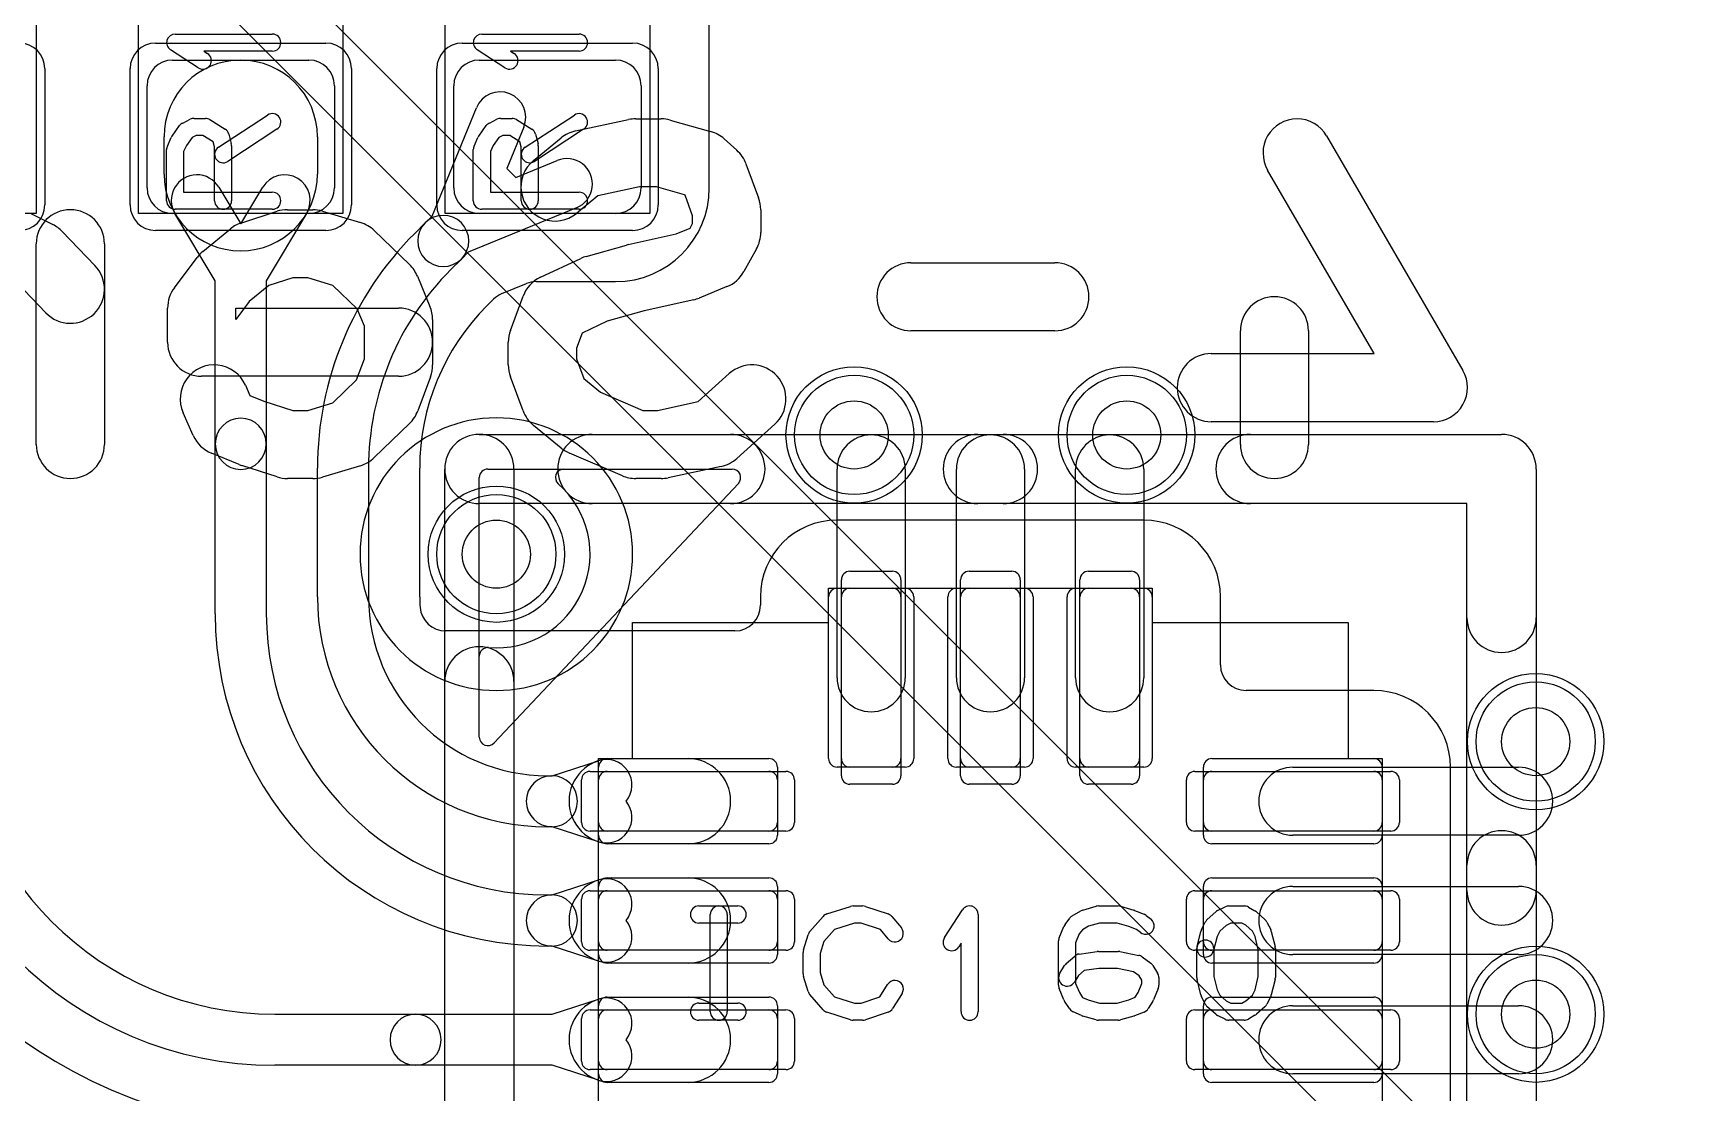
# Model space of a CAD drawing. Extents: x 0 to 20.5, y -0.5 to 20.
# Drawn here: x 7.191 to 12.061, y 9.669 to 12.779 of the extents above; entities that cross this region are included whole.
import ezdxf

# ---------------------------------------------------------------- set-up
doc = ezdxf.new("R2010")
doc.units = 0
for name, color, linetype in [('Hole', 1, 'CONTINUOUS'), ('L1', 3, 'CONTINUOUS'), ('L2', 3, 'CONTINUOUS'), ('L3', 3, 'CONTINUOUS'), ('L4', 3, 'CONTINUOUS'), ('MetalMask-A', 176, 'CONTINUOUS'), ('PartsArea-A', 111, 'CONTINUOUS'), ('PartsSilk-A', 221, 'CONTINUOUS'), ('PartsSilk-B', 221, 'CONTINUOUS'), ('Resist-A', 2, 'CONTINUOUS'), ('Resist-B', 2, 'CONTINUOUS'), ('Silk-A', 140, 'CONTINUOUS'), ('Silk-B', 140, 'CONTINUOUS')]:
    doc.layers.add(name, color=color, linetype=linetype)

msp = doc.modelspace()

# ---------------------------------------------------------------- linework, layer by layer
at = {"layer": 'Hole'}
for centre in [(9.6, 11.6), (10.4, 11.6), (8.55, 11.25), (11.6, 10.7), (11.6, 9.9)]:
    msp.add_circle(centre, 0.1, dxfattribs=at)
at = {"layer": 'L1'}
for p, q in [((9.17504, 12.325), (9.17504, 13.27495)), ((7.6, 12.7), (8, 12.7)), ((8.5, 12.7), (8.9, 12.7)), ((7.525, 12.325), (7.525, 12.625)), ((8.075, 12.625), (8.075, 12.325)), ((8.425, 12.325), (8.425, 12.625)), ((8.975, 12.625), (8.975, 12.325)), ((8.36134, 12.2424), (8.49185, 12.56042)), ((7.575, 12.36539), (7.575, 12.475)), ((8.025, 12.475), (8.025, 12.36539)), ((8.63061, 12.50348), (8.58093, 12.38243)), ((8.58093, 12.38243), (8.60743, 12.35593)), ((8.60743, 12.35593), (8.72848, 12.40561)), ((7.73562, 12.32692), (7.8, 12.21915)), ((7.8, 12.21915), (7.86438, 12.32692)), ((8, 12.25), (7.6, 12.25)), ((7.725, 12.0522), (7.60684, 12.25)), ((7.99316, 12.25), (7.875, 12.0522)), ((8.34127, 12.22233), (8.36134, 12.2424)), ((8.78542, 12.26685), (8.4674, 12.13634)), ((8.9, 12.25), (8.5, 12.25)), ((8.31057, 12.19163), (8.34127, 12.22233)), ((8.4674, 12.13634), (8.44733, 12.11627)), ((8.44733, 12.11627), (8.41664, 12.08556)), ((7.725, 11.57395), (7.725, 12.0522)), ((7.875, 12.0522), (7.875, 11.57395)), ((8.56614, 12.01468), (8.63845, 12.04435)), ((8.66692, 12.04996), (8.9, 12.04996)), ((8.52273, 11.97947), (8.54159, 11.99833)), ((7.725, 11.075), (7.725, 11.57395)), ((7.875, 11.57395), (7.875, 11.075)), ((8.025, 11.125), (8.025, 11.50221)), ((8.175, 11.50221), (8.175, 11.125)), ((8.32504, 11.125), (8.32504, 11.50221)), ((9.55, 10.8875), (9.55, 11.5)), ((9.75, 11.5), (9.75, 10.8875)), ((9.9, 10.8875), (9.9, 11.5)), ((10.1, 11.5), (10.1, 10.8875)), ((10.25, 10.8875), (10.25, 11.5)), ((10.45, 11.5), (10.45, 10.8875)), ((10.45, 11.35004), (9.55, 11.35004)), ((9.32496, 11.125), (9.32496, 11.10004)), ((9.525, 10.65), (9.525, 11.125)), ((9.55, 11.15), (9.75, 11.15)), ((9.775, 11.125), (9.775, 10.65)), ((9.875, 10.65), (9.875, 11.125)), ((9.9, 11.15), (10.1, 11.15)), ((10.125, 11.125), (10.125, 10.65)), ((10.225, 10.65), (10.225, 11.125)), ((10.25, 11.15), (10.45, 11.15)), ((10.475, 11.125), (10.475, 10.65)), ((10.67504, 10.92504), (10.67504, 11.125)), ((9.24996, 11.02504), (8.40108, 11.02504)), ((11.125, 10.85004), (10.75004, 10.85004)), ((8.71415, 10.6), (8.84999, 10.64393)), ((8.85, 10.425), (8.85, 10.625)), ((8.875, 10.65), (9.35, 10.65)), ((8.88846, 10.65), (9.1125, 10.65)), ((9.375, 10.625), (9.375, 10.425)), ((9.75, 10.625), (9.55, 10.625)), ((10.1, 10.625), (9.9, 10.625)), ((10.45, 10.625), (10.25, 10.625)), ((10.625, 10.425), (10.625, 10.625)), ((10.65, 10.65), (11.125, 10.65)), ((10.8875, 10.625), (11.55, 10.625)), ((11.15, 10.625), (11.15, 10.425)), ((11.35004, 8.2), (11.35004, 10.625)), ((8.7, 10.6), (8.71298, 10.6)), ((8.71298, 10.6), (8.71415, 10.6)), ((8.71298, 10.45), (8.7, 10.45)), ((8.71415, 10.45), (8.71298, 10.45)), ((8.84999, 10.40607), (8.71415, 10.45)), ((11.55, 10.425), (10.8875, 10.425)), ((9.35, 10.4), (8.875, 10.4)), ((9.1125, 10.4), (8.88846, 10.4)), ((11.125, 10.4), (10.65, 10.4)), ((8.71415, 10.25), (8.84999, 10.29393)), ((8.875, 10.3), (9.35, 10.3)), ((8.88846, 10.3), (9.1125, 10.3)), ((10.65, 10.3), (11.125, 10.3)), ((8.7, 10.25), (8.71298, 10.25)), ((8.71298, 10.25), (8.71415, 10.25)), ((8.85, 10.075), (8.85, 10.275)), ((9.375, 10.275), (9.375, 10.075)), ((10.625, 10.075), (10.625, 10.275)), ((10.8875, 10.275), (11.55, 10.275)), ((11.15, 10.275), (11.15, 10.075)), ((8.71298, 10.1), (8.7, 10.1)), ((8.71415, 10.1), (8.71298, 10.1)), ((8.84999, 10.05607), (8.71415, 10.1)), ((9.35, 10.05), (8.875, 10.05)), ((9.1125, 10.05), (8.88846, 10.05)), ((11.125, 10.05), (10.65, 10.05)), ((11.55, 10.075), (10.8875, 10.075)), ((8.71415, 9.9), (8.84999, 9.94393)), ((8.875, 9.95), (9.35, 9.95)), ((8.88846, 9.95), (9.1125, 9.95)), ((10.65, 9.95), (11.125, 9.95)), ((7.9, 9.9), (8.31298, 9.9)), ((8.31298, 9.9), (8.71415, 9.9)), ((8.85, 9.725), (8.85, 9.925)), ((9.375, 9.925), (9.375, 9.725)), ((10.625, 9.725), (10.625, 9.925)), ((10.8875, 9.925), (11.55, 9.925)), ((11.15, 9.925), (11.15, 9.725)), ((8.31298, 9.75), (7.9, 9.75)), ((8.71415, 9.75), (8.31298, 9.75)), ((8.84999, 9.70607), (8.71415, 9.75)), ((9.35, 9.7), (8.875, 9.7)), ((9.1125, 9.7), (8.88846, 9.7)), ((11.125, 9.7), (10.65, 9.7)), ((11.55, 9.725), (10.8875, 9.725))]:
    msp.add_line(p, q, dxfattribs=at)
for centre in [(9.6, 11.6), (10.4, 11.6), (8.55, 11.25), (11.6, 10.7), (11.6, 9.9)]:
    msp.add_circle(centre, 0.2, dxfattribs=at)
for centre, radius, start, end in [((7.6, 12.625), 0.075, 90, 180), ((7.8, 12.475), 0.225, 0, 180), ((8, 12.625), 0.075, 0, 90), ((8.5, 12.625), 0.075, 90, 180), ((8.9, 12.625), 0.075, 0, 90), ((8.56123, 12.53195), 0.075, -22.31074, 157.68796), ((8.75695, 12.33623), 0.075, -67.68926, 112.31204), ((7.6, 12.325), 0.075, 180, -90), ((7.8, 12.36539), 0.225, 180, 0), ((7.67123, 12.28846), 0.075, 30.84978, -149.14699), ((7.92877, 12.28846), 0.075, -30.84978, 149.14699), ((8, 12.325), 0.075, -90, 0), ((8.5, 12.325), 0.075, 180, -90), ((8.9, 12.325), 0.27504, -90, 0), ((8.9, 12.325), 0.075, -90, 0), ((8.3943, 12.1693), 0.075, -45, 135), ((9, 11.5022), 0.975, 135, 179.99941), ((8.3943, 12.1693), 0.075, 135, -45), ((9, 11.5022), 0.825, 135, 179.99931), ((8.66691, 11.97499), 0.07497, 89.99236, 112.30947), ((8.5946, 11.94532), 0.07497, 112.30947, 135), ((9.00001, 11.5022), 0.67497, 135.0006, 179.99915), ((7.8, 11.57395), 0.075, 0, 180), ((9.65, 11.5), 0.1, 0, 180), ((10, 11.5), 0.1, 0, 180), ((10.35, 11.5), 0.1, 0, 180), ((7.8, 11.57395), 0.075, 180, 0), ((9.55, 11.125), 0.22504, 90, 180), ((10.45, 11.125), 0.22504, 0, 90), ((8.7, 11.125), 0.675, 180, -90), ((8.7, 11.125), 0.525, 180, -90), ((8.7, 11.125), 0.37496, 180, -175.22697), ((9.55, 11.125), 0.025, 90, 180), ((9.75, 11.125), 0.025, 0, 90), ((9.9, 11.125), 0.025, 90, 180), ((10.1, 11.125), 0.025, 0, 90), ((10.25, 11.125), 0.025, 90, 180), ((10.45, 11.125), 0.025, 0, 90), ((8.7, 11.075), 0.975, 180, -90), ((8.7, 11.075), 0.825, 180, -90), ((8.40108, 11.10004), 0.075, -175.22748, -90), ((9.24996, 11.10004), 0.075, -90, 0), ((10.75004, 10.92504), 0.075, 180, -90), ((9.65, 10.8875), 0.1, 180, 0), ((10, 10.8875), 0.1, 180, 0), ((10.35, 10.8875), 0.1, 180, 0), ((7.9, 10.825), 1.075, 180, -90), ((7.9, 10.825), 0.925, 180, -90), ((11.125, 10.625), 0.22504, 0, 90), ((8.03157, 11.075), 1.525, -164.99966, -90), ((8.03157, 11.075), 1.675, -164.99968, -90), ((8.88846, 10.525), 0.125, 90, -90), ((8.87307, 10.57257), 0.075, -39.36735, 107.92045), ((8.875, 10.625), 0.025, 90, 180), ((9.1125, 10.525), 0.125, -90, 90), ((9.35, 10.625), 0.025, 0, 90), ((9.55, 10.65), 0.025, 180, -90), ((9.75, 10.65), 0.025, -90, 0), ((9.9, 10.65), 0.025, 180, -90), ((10.1, 10.65), 0.025, -90, 0), ((10.25, 10.65), 0.025, 180, -90), ((10.45, 10.65), 0.025, -90, 0), ((10.65, 10.625), 0.025, 90, 180), ((10.8875, 10.525), 0.1, 90, -90), ((11.125, 10.625), 0.025, 0, 90), ((11.55, 10.525), 0.1, -90, 90), ((8.03158, 11.07501), 1.82505, -164.99991, -90.00031), ((8.71298, 10.525), 0.075, 90, -90), ((8.71298, 10.525), 0.075, -90, 90), ((8.87307, 10.47743), 0.075, -107.92279, 39.36735), ((8.875, 10.425), 0.025, 180, -90), ((9.35, 10.425), 0.025, -90, 0), ((10.65, 10.425), 0.025, 180, -90), ((11.125, 10.425), 0.025, -90, 0), ((8.88846, 10.175), 0.125, 90, -90), ((8.87307, 10.22257), 0.075, -39.36735, 107.92045), ((8.875, 10.275), 0.025, 90, 180), ((9.1125, 10.175), 0.125, -90, 90), ((9.35, 10.275), 0.025, 0, 90), ((10.65, 10.275), 0.025, 90, 180), ((11.125, 10.275), 0.025, 0, 90), ((8.71298, 10.175), 0.075, 90, -90), ((8.71298, 10.175), 0.075, -90, 90), ((10.8875, 10.175), 0.1, 90, -90), ((11.55, 10.175), 0.1, -90, 90), ((8.87307, 10.12743), 0.075, -107.92279, 39.36735), ((8.875, 10.075), 0.025, 180, -90), ((9.35, 10.075), 0.025, -90, 0), ((10.65, 10.075), 0.025, 180, -90), ((11.125, 10.075), 0.025, -90, 0), ((8.88846, 9.825), 0.125, 90, -90), ((8.87307, 9.87257), 0.075, -39.36735, 107.92045), ((8.875, 9.925), 0.025, 90, 180), ((9.1125, 9.825), 0.125, -90, 90), ((9.35, 9.925), 0.025, 0, 90), ((10.65, 9.925), 0.025, 90, 180), ((11.125, 9.925), 0.025, 0, 90), ((8.31298, 9.825), 0.075, 90, -90), ((8.31298, 9.825), 0.075, -90, 90), ((10.8875, 9.825), 0.1, 90, -90), ((11.55, 9.825), 0.1, -90, 90), ((8.87307, 9.77743), 0.075, -107.92279, 39.36735), ((8.875, 9.725), 0.025, 180, -90), ((9.35, 9.725), 0.025, -90, 0), ((10.65, 9.725), 0.025, 180, -90), ((11.125, 9.725), 0.025, -90, 0)]:
    msp.add_arc(centre, radius, start, end, dxfattribs=at)
at = {"layer": 'L2'}
for centre in [(9.6, 11.6), (10.4, 11.6), (8.55, 11.25), (11.6, 10.7), (11.6, 9.9)]:
    msp.add_circle(centre, 0.2, dxfattribs=at)
at = {"layer": 'L3'}
for centre in [(9.6, 11.6), (10.4, 11.6), (8.55, 11.25), (11.6, 10.7), (11.6, 9.9)]:
    msp.add_circle(centre, 0.2, dxfattribs=at)
at = {"layer": 'L4'}
for p, q in [((13.34856, 7.53434), (7.2879, 13.595)), ((7.14645, 13.45355), (13.20711, 7.39289))]:
    msp.add_line(p, q, dxfattribs=at)
for centre in [(9.6, 11.6), (10.4, 11.6), (8.55, 11.25), (11.6, 10.7), (11.6, 9.9)]:
    msp.add_circle(centre, 0.2, dxfattribs=at)
for start, end in [(90, -90), (-90, 90)]:
    msp.add_arc((8.55, 11.25), 0.40004, start, end, dxfattribs=at)
at = {"layer": 'MetalMask-A'}
for p, q in [((7.6, 12.7), (8, 12.7)), ((8.5, 12.7), (8.9, 12.7)), ((7.525, 12.325), (7.525, 12.625)), ((8.075, 12.625), (8.075, 12.325)), ((8.425, 12.325), (8.425, 12.625)), ((8.975, 12.625), (8.975, 12.325)), ((8, 12.25), (7.6, 12.25)), ((8.9, 12.25), (8.5, 12.25)), ((9.5625, 10.65), (9.5625, 11.125)), ((9.5875, 11.15), (9.7125, 11.15)), ((9.7375, 11.125), (9.7375, 10.65)), ((9.9125, 10.65), (9.9125, 11.125)), ((9.9375, 11.15), (10.0625, 11.15)), ((10.0875, 11.125), (10.0875, 10.65)), ((10.2625, 10.65), (10.2625, 11.125)), ((10.2875, 11.15), (10.4125, 11.15)), ((10.4375, 11.125), (10.4375, 10.65)), ((9.7125, 10.625), (9.5875, 10.625)), ((10.0625, 10.625), (9.9375, 10.625)), ((10.4125, 10.625), (10.2875, 10.625)), ((8.85, 10.4625), (8.85, 10.5875)), ((8.875, 10.6125), (9.35, 10.6125)), ((9.375, 10.5875), (9.375, 10.4625)), ((10.625, 10.4625), (10.625, 10.5875)), ((10.65, 10.6125), (11.125, 10.6125)), ((11.15, 10.5875), (11.15, 10.4625)), ((9.35, 10.4375), (8.875, 10.4375)), ((11.125, 10.4375), (10.65, 10.4375)), ((8.85, 10.1125), (8.85, 10.2375)), ((8.875, 10.2625), (9.35, 10.2625)), ((9.375, 10.2375), (9.375, 10.1125)), ((10.625, 10.1125), (10.625, 10.2375)), ((10.65, 10.2625), (11.125, 10.2625)), ((11.15, 10.2375), (11.15, 10.1125)), ((9.35, 10.0875), (8.875, 10.0875)), ((11.125, 10.0875), (10.65, 10.0875)), ((8.85, 9.7625), (8.85, 9.8875)), ((8.875, 9.9125), (9.35, 9.9125)), ((9.375, 9.8875), (9.375, 9.7625)), ((10.625, 9.7625), (10.625, 9.8875)), ((10.65, 9.9125), (11.125, 9.9125)), ((11.15, 9.8875), (11.15, 9.7625)), ((9.35, 9.7375), (8.875, 9.7375)), ((11.125, 9.7375), (10.65, 9.7375))]:
    msp.add_line(p, q, dxfattribs=at)
for centre, radius, start, end in [((7.6, 12.625), 0.075, 90, 180), ((8, 12.625), 0.075, 0, 90), ((8.5, 12.625), 0.075, 90, 180), ((8.9, 12.625), 0.075, 0, 90), ((7.6, 12.325), 0.075, 180, -90), ((8, 12.325), 0.075, -90, 0), ((8.5, 12.325), 0.075, 180, -90), ((8.9, 12.325), 0.075, -90, 0), ((9.5875, 11.125), 0.025, 90, 180), ((9.7125, 11.125), 0.025, 0, 90), ((9.9375, 11.125), 0.025, 90, 180), ((10.0625, 11.125), 0.025, 0, 90), ((10.2875, 11.125), 0.025, 90, 180), ((10.4125, 11.125), 0.025, 0, 90), ((9.5875, 10.65), 0.025, 180, -90), ((9.7125, 10.65), 0.025, -90, 0), ((9.9375, 10.65), 0.025, 180, -90), ((10.0625, 10.65), 0.025, -90, 0), ((10.2875, 10.65), 0.025, 180, -90), ((10.4125, 10.65), 0.025, -90, 0), ((8.875, 10.5875), 0.025, 90, 180), ((9.35, 10.5875), 0.025, 0, 90), ((10.65, 10.5875), 0.025, 90, 180), ((11.125, 10.5875), 0.025, 0, 90), ((8.875, 10.4625), 0.025, 180, -90), ((9.35, 10.4625), 0.025, -90, 0), ((10.65, 10.4625), 0.025, 180, -90), ((11.125, 10.4625), 0.025, -90, 0), ((8.875, 10.2375), 0.025, 90, 180), ((9.35, 10.2375), 0.025, 0, 90), ((10.65, 10.2375), 0.025, 90, 180), ((11.125, 10.2375), 0.025, 0, 90), ((8.875, 10.1125), 0.025, 180, -90), ((9.35, 10.1125), 0.025, -90, 0), ((10.65, 10.1125), 0.025, 180, -90), ((11.125, 10.1125), 0.025, -90, 0), ((8.875, 9.8875), 0.025, 90, 180), ((9.35, 9.8875), 0.025, 0, 90), ((10.65, 9.8875), 0.025, 90, 180), ((11.125, 9.8875), 0.025, 0, 90), ((8.875, 9.7625), 0.025, 180, -90), ((9.35, 9.7625), 0.025, -90, 0), ((10.65, 9.7625), 0.025, 180, -90), ((11.125, 9.7625), 0.025, -90, 0)]:
    msp.add_arc(centre, radius, start, end, dxfattribs=at)
at = {"layer": 'PartsArea-A'}
for p, q in [((7.2, 13.55), (7.2, 12.25)), ((7.5, 12.25), (7.5, 13.55)), ((8.1, 13.55), (8.1, 12.25)), ((8.4, 12.25), (8.4, 13.55)), ((9, 13.55), (9, 12.25)), ((7.2, 12.25), (6.6, 12.25)), ((8.1, 12.25), (7.5, 12.25)), ((9, 12.25), (8.4, 12.25)), ((9.525, 11.05), (9.525, 11.15)), ((9.525, 11.15), (10.475, 11.15)), ((10.475, 11.15), (10.475, 11.05)), ((8.95, 10.65), (8.95, 11.05)), ((8.95, 11.05), (9.525, 11.05)), ((10.475, 11.05), (11.05, 11.05)), ((11.05, 11.05), (11.05, 10.65)), ((8.85, 10.65), (8.95, 10.65)), ((8.85, 9.35), (8.85, 10.65)), ((11.05, 10.65), (11.15, 10.65)), ((11.15, 10.65), (11.15, 9.35))]:
    msp.add_line(p, q, dxfattribs=at)
at = {"layer": 'PartsSilk-A'}
for p, q in [((7.60741, 12.77639), (7.89259, 12.77639)), ((8.50741, 12.77639), (8.79259, 12.77639)), ((7.6753, 12.67763), (7.59382, 12.73041)), ((7.89259, 12.72639), (7.69199, 12.72639)), ((7.69199, 12.72639), (7.70248, 12.71959)), ((8.5753, 12.67763), (8.49382, 12.73041)), ((8.79259, 12.72639), (8.59199, 12.72639)), ((8.59199, 12.72639), (8.60248, 12.71959)), ((7.62956, 12.51542), (7.65178, 12.52653)), ((7.66296, 12.52917), (7.6963, 12.52917)), ((7.70955, 12.52537), (7.75399, 12.49759)), ((7.73447, 12.44453), (7.87891, 12.53898)), ((8.52956, 12.51542), (8.55178, 12.52653)), ((8.56296, 12.52917), (8.5963, 12.52917)), ((8.60955, 12.52537), (8.65399, 12.49759)), ((8.63447, 12.44453), (8.77891, 12.53898)), ((7.58456, 12.44765), (7.59567, 12.47265)), ((7.5983, 12.4772), (7.62052, 12.50776)), ((7.65737, 12.47343), (7.64029, 12.44993)), ((7.66886, 12.47917), (7.65737, 12.47343)), ((7.68913, 12.47917), (7.66886, 12.47917)), ((7.71913, 12.46042), (7.68913, 12.47917)), ((7.90627, 12.49714), (7.76183, 12.40269)), ((7.7649, 12.48283), (7.77231, 12.45505)), ((8.48456, 12.44765), (8.49567, 12.47265)), ((8.4983, 12.4772), (8.52052, 12.50776)), ((8.55737, 12.47343), (8.54029, 12.44993)), ((8.56886, 12.47917), (8.55737, 12.47343)), ((8.58913, 12.47917), (8.56886, 12.47917)), ((8.61913, 12.46042), (8.58913, 12.47917)), ((8.80627, 12.49714), (8.66183, 12.40269)), ((8.6649, 12.48283), (8.67231, 12.45505)), ((7.58241, 12.2875), (7.58241, 12.4375)), ((7.64029, 12.44993), (7.63241, 12.4322)), ((7.63241, 12.4322), (7.63241, 12.3125)), ((7.72315, 12.44533), (7.71913, 12.46042)), ((7.72315, 12.2875), (7.72315, 12.44533)), ((7.77315, 12.44861), (7.77315, 12.2875)), ((8.48241, 12.2875), (8.48241, 12.4375)), ((8.54029, 12.44993), (8.53241, 12.4322)), ((8.53241, 12.4322), (8.53241, 12.3125)), ((8.62315, 12.44533), (8.61913, 12.46042)), ((8.62315, 12.2875), (8.62315, 12.44533)), ((8.67315, 12.44861), (8.67315, 12.2875)), ((7.63241, 12.3125), (7.89259, 12.3125)), ((8.53241, 12.3125), (8.79259, 12.3125)), ((7.89259, 12.2625), (7.60741, 12.2625)), ((8.79259, 12.2625), (8.50741, 12.2625)), ((8.5, 11.6016), (11.5, 11.6016)), ((8.3984, 8.5), (8.3984, 11.5)), ((8.525, 11.5), (9.24214, 11.5)), ((8.6016, 11.5), (8.6016, 8.6016)), ((11.6016, 11.5), (11.6016, 8.5)), ((8.5, 10.71304), (8.5, 11.475)), ((9.26034, 11.45787), (8.54321, 10.69591)), ((11.3984, 11.3984), (8.5, 11.3984)), ((11.3984, 8.6016), (11.3984, 11.3984)), ((9.14444, 10.21759), (9.25833, 10.21759)), ((9.17778, 9.90741), (9.17778, 10.19259)), ((9.22778, 10.19259), (9.22778, 9.90741)), ((9.47008, 10.14239), (9.50897, 10.18683)), ((9.52016, 10.19418), (9.5896, 10.2164)), ((9.59722, 10.21759), (9.625, 10.21759)), ((9.6329, 10.21631), (9.69957, 10.19409)), ((9.71088, 10.18637), (9.73865, 10.15304)), ((9.86513, 10.1247), (9.91791, 10.20618)), ((9.96389, 10.19259), (9.96389, 9.90741)), ((10.21889, 10.16315), (10.23278, 10.18167)), ((10.24004, 10.18818), (10.26504, 10.20299)), ((10.27091, 10.20552), (10.3098, 10.21663)), ((10.31667, 10.21759), (10.375, 10.21759)), ((10.38187, 10.21663), (10.42076, 10.20552)), ((10.42317, 10.20469), (10.45095, 10.19358)), ((10.45729, 10.18989), (10.47118, 10.17878)), ((10.63617, 10.17795), (10.66117, 10.20017)), ((10.6666, 10.20384), (10.68882, 10.21495)), ((10.7, 10.21759), (10.74444, 10.21759)), ((10.75684, 10.2143), (10.77629, 10.20319)), ((10.7805, 10.20017), (10.8055, 10.17795)), ((9.25833, 10.16759), (9.14444, 10.16759)), ((9.45114, 10.08894), (9.46503, 10.13339)), ((9.54202, 10.14868), (9.51118, 10.11344)), ((9.60112, 10.16759), (9.54202, 10.14868)), ((9.62094, 10.16759), (9.60112, 10.16759)), ((9.67702, 10.1489), (9.62094, 10.16759)), ((9.70023, 10.12104), (9.67702, 10.1489)), ((10.20192, 10.12442), (10.21581, 10.15776)), ((10.26077, 10.13565), (10.25, 10.10981)), ((10.2698, 10.14769), (10.26077, 10.13565)), ((10.28775, 10.15833), (10.2698, 10.14769)), ((10.32017, 10.16759), (10.28775, 10.15833)), ((10.3715, 10.16759), (10.32017, 10.16759)), ((10.40579, 10.15779), (10.3715, 10.16759)), ((10.42895, 10.14853), (10.40579, 10.15779)), ((10.43994, 10.13974), (10.42895, 10.14853)), ((10.60631, 10.09865), (10.61742, 10.1431)), ((10.61931, 10.14822), (10.63042, 10.17044)), ((10.67299, 10.14377), (10.66526, 10.12831)), ((10.69192, 10.1606), (10.67299, 10.14377)), ((10.7059, 10.16759), (10.69192, 10.1606)), ((10.7378, 10.16759), (10.7059, 10.16759)), ((10.74923, 10.16106), (10.7378, 10.16759)), ((10.76868, 10.14377), (10.74923, 10.16106)), ((10.77641, 10.12831), (10.76868, 10.14377)), ((10.81125, 10.17044), (10.82236, 10.14822)), ((10.82425, 10.1431), (10.83536, 10.09865)), ((9.45, 10.01852), (9.45, 10.08148)), ((9.51118, 10.11344), (9.5, 10.07766)), ((9.91389, 10.10801), (9.90709, 10.09752)), ((9.91389, 9.90741), (9.91389, 10.10801)), ((10.2, 9.98519), (10.2, 10.11481)), ((10.25, 10.10981), (10.25, 9.99019)), ((10.26041, 10.07661), (10.31319, 10.08402)), ((10.31667, 10.08426), (10.375, 10.08426)), ((10.3799, 10.08377), (10.43546, 10.07266)), ((10.60556, 10.00741), (10.60556, 10.09259)), ((10.66526, 10.12831), (10.65481, 10.08653)), ((10.65556, 10.09259), (10.65556, 10.01049)), ((10.78611, 10.08951), (10.77641, 10.12831)), ((10.78611, 10.01049), (10.78611, 10.08951)), ((10.83611, 10.09259), (10.83611, 10.00741)), ((9.5, 10.07766), (9.5, 10.02234)), ((10.2038, 10.02066), (10.21769, 10.04288)), ((10.22228, 10.04832), (10.24728, 10.07054)), ((10.31842, 10.03426), (10.27485, 10.02814)), ((10.37252, 10.03426), (10.31842, 10.03426)), ((10.42017, 10.02473), (10.37252, 10.03426)), ((10.44544, 10.06824), (10.47044, 10.04972)), ((10.47676, 10.04287), (10.49064, 10.02065)), ((9.46503, 9.96661), (9.45114, 10.01106)), ((9.5, 10.02234), (9.51118, 9.98656)), ((9.51118, 9.98656), (9.54202, 9.95132)), ((9.67523, 9.9505), (9.69824, 9.98732)), ((10.25818, 10.01333), (10.2462, 9.99416)), ((10.25, 9.99019), (10.26118, 9.96336)), ((10.27485, 10.02814), (10.25818, 10.01333)), ((10.43687, 10.01236), (10.42017, 10.02473)), ((10.43327, 9.96336), (10.44444, 9.99019)), ((10.44444, 10.00024), (10.43687, 10.01236)), ((10.44444, 9.99019), (10.44444, 10.00024)), ((10.49444, 10.00741), (10.49444, 9.98519)), ((10.61742, 9.9569), (10.60631, 10.00135)), ((10.65556, 10.01049), (10.66526, 9.97169)), ((10.77641, 9.97169), (10.78611, 10.01049)), ((10.83536, 10.00135), (10.82425, 9.9569)), ((9.50897, 9.91317), (9.47008, 9.95761)), ((9.54202, 9.95132), (9.60112, 9.93241)), ((9.62094, 9.93241), (9.67523, 9.9505)), ((9.74064, 9.96082), (9.71287, 9.91638)), ((10.21581, 9.94224), (10.20192, 9.97558)), ((10.23158, 9.91638), (10.21769, 9.9386)), ((10.26118, 9.96336), (10.26992, 9.94937)), ((10.26992, 9.94937), (10.28633, 9.94208)), ((10.28633, 9.94208), (10.32017, 9.93241)), ((10.3715, 9.93241), (10.40579, 9.94221)), ((10.40579, 9.94221), (10.4248, 9.94981)), ((10.4248, 9.94981), (10.43327, 9.96336)), ((10.47676, 9.9386), (10.46287, 9.91638)), ((10.49252, 9.97558), (10.47864, 9.94224)), ((10.63042, 9.92956), (10.61931, 9.95178)), ((10.66526, 9.97169), (10.67299, 9.95623)), ((10.67299, 9.95623), (10.69192, 9.9394)), ((10.69192, 9.9394), (10.7059, 9.93241)), ((10.7378, 9.93241), (10.74923, 9.93894)), ((10.74923, 9.93894), (10.76868, 9.95623)), ((10.76868, 9.95623), (10.77641, 9.97169)), ((10.82236, 9.95178), (10.81125, 9.92956)), ((9.14444, 9.93241), (9.25833, 9.93241)), ((9.5896, 9.8836), (9.52016, 9.90582)), ((9.60112, 9.93241), (9.62094, 9.93241)), ((9.69957, 9.90591), (9.6329, 9.88369)), ((10.26763, 9.89567), (10.24263, 9.90678)), ((10.3098, 9.88337), (10.27091, 9.89448)), ((10.32017, 9.93241), (10.3715, 9.93241)), ((10.42076, 9.89448), (10.38187, 9.88337)), ((10.45095, 9.90642), (10.42317, 9.89531)), ((10.66117, 9.89983), (10.63617, 9.92205)), ((10.68882, 9.88505), (10.6666, 9.89616)), ((10.7059, 9.93241), (10.7378, 9.93241)), ((10.77629, 9.89681), (10.75684, 9.8857)), ((10.8055, 9.92205), (10.7805, 9.89983)), ((9.25833, 9.88241), (9.14444, 9.88241)), ((9.625, 9.88241), (9.59722, 9.88241)), ((10.375, 9.88241), (10.31667, 9.88241)), ((10.74444, 9.88241), (10.7, 9.88241))]:
    msp.add_line(p, q, dxfattribs=at)
for centre, radius, start, end in [((7.60741, 12.75139), 0.025, 90, -122.93381), ((7.89259, 12.75139), 0.025, -90, 90), ((8.50741, 12.75139), 0.025, 90, -122.93381), ((8.79259, 12.75139), 0.025, -90, 90), ((7.68889, 12.69861), 0.025, -122.93354, 57.06619), ((8.58889, 12.69861), 0.025, -122.93354, 57.06619), ((7.66296, 12.50417), 0.025, 90, 116.56505), ((7.6963, 12.50417), 0.025, 57.99462, 90), ((7.89259, 12.51806), 0.025, -56.81854, 123.18086), ((8.56296, 12.50417), 0.025, 90, 116.56505), ((8.5963, 12.50417), 0.025, 57.99462, 90), ((8.79259, 12.51806), 0.025, -56.81854, 123.18086), ((7.61852, 12.4625), 0.025, 143.98274, 156.03964), ((7.64074, 12.49306), 0.025, 116.56505, 143.97932), ((7.74074, 12.47639), 0.025, 14.92551, 57.98998), ((8.51852, 12.4625), 0.025, 143.98274, 156.03964), ((8.54074, 12.49306), 0.025, 116.56505, 143.97932), ((8.64074, 12.47639), 0.025, 14.92551, 57.98998), ((7.60741, 12.4375), 0.025, 156.04915, 180), ((7.74815, 12.42361), 0.025, 123.18146, -56.81914), ((7.74815, 12.44861), 0.025, 0, 14.93527), ((8.50741, 12.4375), 0.025, 156.04915, 180), ((8.64815, 12.42361), 0.025, 123.18146, -56.81914), ((8.64815, 12.44861), 0.025, 0, 14.93527), ((7.60741, 12.2875), 0.025, 180, -90), ((7.74815, 12.2875), 0.025, 180, 0), ((7.89259, 12.2875), 0.025, -90, 90), ((8.50741, 12.2875), 0.025, 180, -90), ((8.64815, 12.2875), 0.025, 180, 0), ((8.79259, 12.2875), 0.025, -90, 90), ((8.5, 11.5), 0.1016, 90, -90), ((8.5, 11.5), 0.1016, 0, 180), ((11.5, 11.5), 0.1016, 0, 90), ((8.525, 11.475), 0.025, 90, 180), ((9.24214, 11.475), 0.025, -43.26528, 90), ((8.525, 10.71304), 0.025, 180, -43.26399), ((9.14444, 10.19259), 0.025, 90, -90), ((9.20278, 10.19259), 0.025, 0, 180), ((9.25833, 10.19259), 0.025, -90, 90), ((9.52778, 10.17037), 0.025, 107.74642, 138.81192), ((9.59722, 10.19259), 0.025, 90, 107.74642), ((9.625, 10.19259), 0.025, 71.57954, 90), ((9.69167, 10.17037), 0.025, 39.7909, 71.57954), ((9.93889, 10.19259), 0.025, 0, 147.06619), ((10.25278, 10.16667), 0.025, 120.63752, 143.1301), ((10.27778, 10.18148), 0.025, 105.94854, 120.63752), ((10.31667, 10.19259), 0.025, 90, 105.94854), ((10.375, 10.19259), 0.025, 74.05146, 90), ((10.41389, 10.18148), 0.025, 68.2071, 74.05146), ((10.44167, 10.17037), 0.025, 51.33303, 68.2071), ((10.67778, 10.18148), 0.025, 116.56505, 131.62783), ((10.7, 10.19259), 0.025, 90, 116.56505), ((10.74444, 10.19259), 0.025, 60.26649, 90), ((10.76389, 10.18148), 0.025, 48.37217, 60.26649), ((9.48889, 10.12593), 0.025, 138.81192, 162.63777), ((9.71944, 10.13704), 0.025, -140.2091, 39.8005), ((10.23889, 10.14815), 0.025, 143.1301, 157.39424), ((10.45556, 10.15926), 0.025, -128.66697, 51.34522), ((10.64167, 10.13704), 0.025, 153.43495, 165.96932), ((10.65278, 10.15926), 0.025, 131.62783, 153.43495), ((10.78889, 10.15926), 0.025, 26.56505, 48.37217), ((10.8, 10.13704), 0.025, 14.03068, 26.56505), ((9.475, 10.08148), 0.025, 162.63777, 180), ((9.88611, 10.11111), 0.025, 147.06646, -32.93381), ((10.225, 10.11481), 0.025, 157.39424, 180), ((10.31667, 10.05926), 0.025, 90, 98.00047), ((10.375, 10.05926), 0.025, 78.69456, 90), ((10.63056, 10.09259), 0.025, 0, 180), ((10.63056, 10.09259), 0.025, 165.96932, -14.03321), ((10.81111, 10.09259), 0.025, 0, 14.03068), ((10.23889, 10.02963), 0.025, 131.62783, 147.99462), ((10.26389, 10.05185), 0.025, 98.00047, 131.62783), ((10.43056, 10.04815), 0.025, 53.47387, 78.69456), ((10.45556, 10.02963), 0.025, 31.98594, 53.47387), ((9.475, 10.01852), 0.025, 180, -162.63777), ((9.71944, 9.97407), 0.025, -32.00538, 147.99925), ((10.225, 10.00741), 0.025, 147.99462, -32.01002), ((10.225, 9.98519), 0.025, 180, -157.39424), ((10.46944, 10.00741), 0.025, 0, 31.98594), ((10.46944, 9.98519), 0.025, -22.60576, 0), ((10.63056, 10.00741), 0.025, 180, -165.96932), ((10.81111, 10.00741), 0.025, -14.03068, 0), ((9.48889, 9.97407), 0.025, -162.63777, -138.81192), ((10.23889, 9.95185), 0.025, -157.39424, -147.99462), ((10.45556, 9.95185), 0.025, -32.00538, -22.60576), ((10.64167, 9.96296), 0.025, -165.96932, -153.43495), ((10.8, 9.96296), 0.025, -26.56505, -14.03068), ((9.14444, 9.90741), 0.025, 90, -90), ((9.20278, 9.90741), 0.025, 180, 0), ((9.25833, 9.90741), 0.025, -90, 90), ((9.52778, 9.92963), 0.025, -138.81192, -107.74642), ((9.69167, 9.92963), 0.025, -71.57954, -32.00538), ((9.93889, 9.90741), 0.025, 180, 0), ((10.25278, 9.92963), 0.025, -147.99462, -113.95086), ((10.27778, 9.91852), 0.025, -113.95086, -105.94854), ((10.41389, 9.91852), 0.025, -74.05146, -68.2071), ((10.44167, 9.92963), 0.025, -68.2071, -32.00538), ((10.65278, 9.94074), 0.025, -153.43495, -131.62783), ((10.67778, 9.91852), 0.025, -131.62783, -116.56505), ((10.76389, 9.91852), 0.025, -60.26649, -48.37217), ((10.78889, 9.94074), 0.025, -48.37217, -26.56505), ((9.59722, 9.90741), 0.025, -107.74642, -90), ((9.625, 9.90741), 0.025, -90, -71.57954), ((10.31667, 9.90741), 0.025, -105.94854, -90), ((10.375, 9.90741), 0.025, -90, -74.05146), ((10.7, 9.90741), 0.025, -116.56505, -90), ((10.74444, 9.90741), 0.025, -90, -60.26649)]:
    msp.add_arc(centre, radius, start, end, dxfattribs=at)
at = {"layer": 'PartsSilk-B'}
for p, q in [((8.78274, 12.49222), (8.9383, 12.52556)), ((8.95926, 12.52778), (9.03333, 12.52778)), ((9.06041, 12.52404), (9.17893, 12.4907)), ((8.6589, 12.40518), (8.74038, 12.47184)), ((9.21874, 12.46878), (9.25578, 12.43545)), ((10.98648, 12.47799), (11.38648, 11.7891)), ((9.28266, 12.39584), (9.3197, 12.29584)), ((11.1263, 11.83889), (10.81352, 12.37757)), ((8.96986, 12.32778), (8.8483, 12.30173)), ((9.01953, 12.32778), (8.96986, 12.32778)), ((9.10231, 12.3045), (9.01953, 12.32778)), ((8.8483, 12.30173), (8.78554, 12.25038)), ((9.10368, 12.30326), (9.10231, 12.3045)), ((9.12593, 12.24319), (9.10368, 12.30326)), ((7.18176, 12.25055), (7.24842, 12.21722)), ((7.80273, 12.22298), (7.90644, 12.25631)), ((7.93704, 12.26111), (8.01111, 12.26111)), ((8.03984, 12.25689), (8.15095, 12.22356)), ((9.12593, 12.22036), (9.12593, 12.24319)), ((9.32593, 12.26111), (9.32593, 12.19444)), ((7.27573, 12.19715), (7.37203, 12.09715)), ((7.68852, 12.1385), (7.77, 12.20517)), ((8.19163, 12.19977), (8.29534, 12.09977)), ((8.93731, 12.15867), (9.07729, 12.19016)), ((9.07729, 12.19016), (9.11853, 12.20704)), ((9.11853, 12.20704), (9.12593, 12.22036)), ((7.2, 11.57222), (7.2, 12.16111)), ((7.4, 12.16111), (7.4, 11.57222)), ((8.81367, 12.12405), (8.93219, 12.15738)), ((9.31334, 12.14587), (9.2763, 12.07921)), ((7.60519, 12.03222), (7.67185, 12.12111)), ((8.67977, 12.06276), (8.79829, 12.11832)), ((9.76667, 12.10556), (10.18889, 12.10556)), ((7.22797, 11.95841), (7.1436, 12.04603)), ((7.88198, 12.03838), (7.82457, 11.9914)), ((7.95271, 12.06111), (7.88198, 12.03838)), ((7.99643, 12.06111), (7.95271, 12.06111)), ((8.07026, 12.03896), (7.99643, 12.06111)), ((8.14159, 11.97019), (8.07026, 12.03896)), ((8.31824, 12.06623), (8.35527, 11.97734)), ((9.22676, 12.03523), (9.14528, 12.00189)), ((7.82457, 11.9914), (7.78519, 11.93889)), ((8.59141, 11.90695), (8.62844, 12.00695)), ((9.12936, 11.99688), (8.98379, 11.96413)), ((7.58519, 11.87222), (7.58519, 11.97222)), ((7.78519, 11.93889), (7.78519, 11.97222)), ((7.78519, 11.97222), (8.26296, 11.97222)), ((8.16296, 11.91889), (8.14159, 11.97019)), ((8.36296, 11.93889), (8.36296, 11.80556)), ((8.87573, 11.93374), (8.80177, 11.89907)), ((8.98379, 11.96413), (8.87573, 11.93374)), ((8.16296, 11.82348), (8.16296, 11.91889)), ((8.80177, 11.89907), (8.78519, 11.8543)), ((10.18889, 11.90556), (9.76667, 11.90556)), ((10.73333, 11.57222), (10.73333, 11.90556)), ((10.93333, 11.90556), (10.93333, 11.57222)), ((8.58519, 11.80556), (8.58519, 11.87222)), ((8.78519, 11.8543), (8.78519, 11.82348)), ((10.64815, 11.83889), (11.1263, 11.83889)), ((8.14008, 11.7617), (8.16296, 11.82348)), ((8.78519, 11.82348), (8.80657, 11.76575)), ((8.26296, 11.77222), (7.68519, 11.77222)), ((7.8136, 11.74617), (7.82691, 11.71623)), ((8.07026, 11.69437), (8.14008, 11.7617)), ((8.35674, 11.77083), (8.31971, 11.67083)), ((8.62844, 11.67083), (8.59141, 11.77083)), ((8.80657, 11.76575), (8.85609, 11.72524)), ((9.14183, 11.69775), (9.2331, 11.77989)), ((7.82691, 11.71623), (7.86761, 11.69958)), ((7.86761, 11.69958), (7.95272, 11.67222)), ((7.99643, 11.67222), (8.07026, 11.69437)), ((8.85609, 11.72524), (8.97979, 11.67222)), ((9.02273, 11.67222), (9.14183, 11.69775)), ((7.66047, 11.59828), (7.63084, 11.66495)), ((7.95272, 11.67222), (7.99643, 11.67222)), ((8.97979, 11.67222), (9.02273, 11.67222)), ((8.29534, 11.63357), (8.19163, 11.53357)), ((8.74037, 11.5615), (8.65889, 11.62817)), ((9.3669, 11.63123), (9.25579, 11.53123)), ((11.3, 11.63889), (10.64815, 11.63889)), ((7.79547, 11.513), (7.71399, 11.54633)), ((8.91987, 11.48031), (8.76431, 11.54698)), ((7.90644, 11.47702), (7.80273, 11.51036)), ((8.15096, 11.50978), (8.03985, 11.47644)), ((9.20985, 11.50778), (9.05429, 11.47444)), ((8.01111, 11.47222), (7.93704, 11.47222)), ((9.03333, 11.47222), (8.95926, 11.47222))]:
    msp.add_line(p, q, dxfattribs=at)
for centre, start, end in [((8.95926, 12.42778), 90, 102.09677), ((9.03333, 12.42778), 74.28757, 90), ((10.9, 12.42778), 30.13931, -149.85865), ((8.8037, 12.39444), 102.09876, 129.28711), ((9.15185, 12.39444), 48.0196, 74.28856), ((9.18889, 12.36111), 20.32334, 48.01792), ((8.72222, 12.32778), 129.28618, -50.71289), ((9.22593, 12.26111), 0, 20.32463), ((7.3, 12.16111), 0, 180), ((7.93704, 12.16111), 90, 107.81621), ((8.01111, 12.16111), 73.30295, 90), ((7.2037, 12.12778), 43.92229, 63.43495), ((7.83333, 12.12778), 107.81889, 129.29132), ((8.12222, 12.12778), 46.04531, 73.30218), ((9.22593, 12.19444), -29.05906, 0), ((7.75185, 12.06111), 129.29424, 143.1332), ((8.95926, 12.06111), 102.67982, 105.70536), ((7.3, 12.02778), -136.07771, 43.92018), ((8.22593, 12.02778), 22.61325, 46.04337), ((8.84074, 12.02778), 105.70536, 115.1197), ((9.18889, 12.12778), -67.7464, -29.05898), ((9.76667, 12.00556), 90, -90), ((10.18889, 12.00556), -90, 90), ((7.68519, 11.97222), 143.1301, 180), ((8.72222, 11.97222), 115.1197, 159.67865), ((9.10741, 12.09444), -77.32018, -67.7466), ((10.83333, 11.90556), 0, 180), ((8.26296, 11.87222), -90, 90), ((8.26296, 11.93889), 0, 22.61575), ((8.68519, 11.87222), 159.67865, 180), ((7.68519, 11.87222), 180, -90), ((10.64815, 11.73889), 90, -90), ((7.72222, 11.70556), 23.96074, -156.03831), ((8.26296, 11.80556), -20.32135, 0), ((8.68519, 11.80556), 180, -159.67865), ((9.3, 11.70556), -48.01151, 131.9875), ((11.3, 11.73889), -90, 30.14135), ((8.22593, 11.70556), -46.04531, -20.31959), ((8.72222, 11.70556), -159.67865, -129.29424), ((7.75185, 11.63889), -156.03926, -112.24738), ((7.3, 11.57222), 180, 0), ((8.8037, 11.63889), -129.29424, -113.19859), ((10.83333, 11.57222), 180, 0), ((7.83333, 11.60556), -112.24613, -107.82121), ((8.12222, 11.60556), -73.29746, -46.04337), ((9.18889, 11.60556), -77.90124, -48.01151), ((7.93704, 11.57222), -107.81889, -90), ((8.01111, 11.57222), -90, -73.29744), ((8.95926, 11.57222), -113.19859, -90), ((9.03333, 11.57222), -90, -77.90124)]:
    msp.add_arc(centre, 0.1, start, end, dxfattribs=at)
at = {"layer": 'Resist-A'}
for p, q in [((7.55, 12.75), (8.05, 12.75)), ((8.45, 12.75), (8.95, 12.75)), ((7.225, 12.675), (7.225, 12.275)), ((7.475, 12.275), (7.475, 12.675)), ((8.125, 12.675), (8.125, 12.275)), ((8.375, 12.275), (8.375, 12.675)), ((9.025, 12.675), (9.025, 12.275)), ((8.05, 12.2), (7.55, 12.2)), ((8.95, 12.2), (8.45, 12.2)), ((9.5625, 10.6), (9.5625, 11.175)), ((9.5875, 11.2), (9.7125, 11.2)), ((9.7375, 11.175), (9.7375, 10.6)), ((9.9125, 10.6), (9.9125, 11.175)), ((9.9375, 11.2), (10.0625, 11.2)), ((10.0875, 11.175), (10.0875, 10.6)), ((10.2625, 10.6), (10.2625, 11.175)), ((10.2875, 11.2), (10.4125, 11.2)), ((10.4375, 11.175), (10.4375, 10.6)), ((8.8, 10.4625), (8.8, 10.5875)), ((8.825, 10.6125), (9.4, 10.6125)), ((9.425, 10.5875), (9.425, 10.4625)), ((9.7125, 10.575), (9.5875, 10.575)), ((10.0625, 10.575), (9.9375, 10.575)), ((10.4125, 10.575), (10.2875, 10.575)), ((10.575, 10.4625), (10.575, 10.5875)), ((10.6, 10.6125), (11.175, 10.6125)), ((11.2, 10.5875), (11.2, 10.4625)), ((9.4, 10.4375), (8.825, 10.4375)), ((11.175, 10.4375), (10.6, 10.4375)), ((8.8, 10.1125), (8.8, 10.2375)), ((8.825, 10.2625), (9.4, 10.2625)), ((9.425, 10.2375), (9.425, 10.1125)), ((10.575, 10.1125), (10.575, 10.2375)), ((10.6, 10.2625), (11.175, 10.2625)), ((11.2, 10.2375), (11.2, 10.1125)), ((9.4, 10.0875), (8.825, 10.0875)), ((11.175, 10.0875), (10.6, 10.0875)), ((8.8, 9.7625), (8.8, 9.8875)), ((8.825, 9.9125), (9.4, 9.9125)), ((9.425, 9.8875), (9.425, 9.7625)), ((10.575, 9.7625), (10.575, 9.8875)), ((10.6, 9.9125), (11.175, 9.9125)), ((11.2, 9.8875), (11.2, 9.7625)), ((9.4, 9.7375), (8.825, 9.7375)), ((11.175, 9.7375), (10.6, 9.7375))]:
    msp.add_line(p, q, dxfattribs=at)
for centre in [(9.6, 11.6), (10.4, 11.6), (8.55, 11.25), (11.6, 10.7), (11.6, 9.9)]:
    msp.add_circle(centre, 0.175, dxfattribs=at)
for centre, radius, start, end in [((7.15, 12.675), 0.075, 0, 90), ((7.55, 12.675), 0.075, 90, 180), ((8.05, 12.675), 0.075, 0, 90), ((8.45, 12.675), 0.075, 90, 180), ((8.95, 12.675), 0.075, 0, 90), ((7.15, 12.275), 0.075, -90, 0), ((7.55, 12.275), 0.075, 180, -90), ((8.05, 12.275), 0.075, -90, 0), ((8.45, 12.275), 0.075, 180, -90), ((8.95, 12.275), 0.075, -90, 0), ((9.5875, 11.175), 0.025, 90, 180), ((9.7125, 11.175), 0.025, 0, 90), ((9.9375, 11.175), 0.025, 90, 180), ((10.0625, 11.175), 0.025, 0, 90), ((10.2875, 11.175), 0.025, 90, 180), ((10.4125, 11.175), 0.025, 0, 90), ((8.825, 10.5875), 0.025, 90, 180), ((9.4, 10.5875), 0.025, 0, 90), ((9.5875, 10.6), 0.025, 180, -90), ((9.7125, 10.6), 0.025, -90, 0), ((9.9375, 10.6), 0.025, 180, -90), ((10.0625, 10.6), 0.025, -90, 0), ((10.2875, 10.6), 0.025, 180, -90), ((10.4125, 10.6), 0.025, -90, 0), ((10.6, 10.5875), 0.025, 90, 180), ((11.175, 10.5875), 0.025, 0, 90), ((8.825, 10.4625), 0.025, 180, -90), ((9.4, 10.4625), 0.025, -90, 0), ((10.6, 10.4625), 0.025, 180, -90), ((11.175, 10.4625), 0.025, -90, 0), ((8.825, 10.2375), 0.025, 90, 180), ((9.4, 10.2375), 0.025, 0, 90), ((10.6, 10.2375), 0.025, 90, 180), ((11.175, 10.2375), 0.025, 0, 90), ((8.825, 10.1125), 0.025, 180, -90), ((9.4, 10.1125), 0.025, -90, 0), ((10.6, 10.1125), 0.025, 180, -90), ((11.175, 10.1125), 0.025, -90, 0), ((8.825, 9.8875), 0.025, 90, 180), ((9.4, 9.8875), 0.025, 0, 90), ((10.6, 9.8875), 0.025, 90, 180), ((11.175, 9.8875), 0.025, 0, 90), ((8.825, 9.7625), 0.025, 180, -90), ((9.4, 9.7625), 0.025, -90, 0), ((10.6, 9.7625), 0.025, 180, -90), ((11.175, 9.7625), 0.025, -90, 0)]:
    msp.add_arc(centre, radius, start, end, dxfattribs=at)
at = {"layer": 'Resist-B'}
for centre in [(9.6, 11.6), (10.4, 11.6), (8.55, 11.25), (11.6, 10.7), (11.6, 9.9)]:
    msp.add_circle(centre, 0.175, dxfattribs=at)
at = {"layer": 'Silk-A'}
for p, q in [((8.83165, 11.6016), (9.23692, 11.6016)), ((9.96308, 11.6016), (10.03692, 11.6016)), ((10.76308, 11.6016), (11.5, 11.6016)), ((8.74843, 11.5), (9.24214, 11.5)), ((11.6016, 11.5), (11.6016, 11.06308)), ((9.26034, 11.45787), (8.5432, 10.69591)), ((9.23692, 11.3984), (8.83165, 11.3984)), ((10.03692, 11.3984), (9.96308, 11.3984)), ((11.3984, 11.3984), (10.76308, 11.3984)), ((11.3984, 11.06308), (11.3984, 11.3984)), ((8.5, 10.71304), (8.5, 10.95104)), ((8.3984, 9.26308), (8.3984, 10.87673)), ((8.6016, 10.87673), (8.6016, 9.26308)), ((11.3984, 10.26308), (11.3984, 10.33692)), ((11.6016, 10.33692), (11.6016, 10.26308))]:
    msp.add_line(p, q, dxfattribs=at)
for centre, radius, start, end in [((8.83165, 11.5), 0.1016, 90, -90), ((9.23692, 11.5), 0.1016, -90, 90), ((9.96308, 11.5), 0.1016, 90, -90), ((10.03692, 11.5), 0.1016, -90, 90), ((10.76308, 11.5), 0.1016, 90, -90), ((11.5, 11.5), 0.1016, 0, 90), ((8.74843, 11.475), 0.025, 90, -131.41659), ((9.24214, 11.475), 0.025, -43.26528, 90), ((8.55, 11.25), 0.275, -94.78094, 48.59122), ((11.5, 11.06308), 0.1016, 180, 0), ((8.5, 10.87673), 0.1016, 0, 180), ((8.525, 10.95104), 0.025, 85.22875, 180), ((8.525, 10.71304), 0.025, 180, -43.26429), ((11.5, 10.33692), 0.1016, 0, 180), ((11.5, 10.26308), 0.1016, 180, 0)]:
    msp.add_arc(centre, radius, start, end, dxfattribs=at)
at = {"layer": 'Silk-B'}
for p, q in [((8.78274, 12.49222), (8.9383, 12.52556)), ((8.95926, 12.52778), (9.03333, 12.52778)), ((9.06041, 12.52404), (9.17893, 12.4907)), ((8.6589, 12.40518), (8.74038, 12.47184)), ((9.21874, 12.46878), (9.25578, 12.43545)), ((10.98648, 12.47799), (11.38648, 11.7891)), ((9.28266, 12.39584), (9.3197, 12.29584)), ((11.1263, 11.83889), (10.81352, 12.37757)), ((8.96986, 12.32778), (8.8483, 12.30173)), ((9.01953, 12.32778), (8.96986, 12.32778)), ((9.10231, 12.3045), (9.01953, 12.32778)), ((8.8483, 12.30173), (8.78554, 12.25038)), ((9.10368, 12.30326), (9.10231, 12.3045)), ((9.12593, 12.24319), (9.10368, 12.30326)), ((7.18176, 12.25055), (7.24842, 12.21722)), ((7.80273, 12.22298), (7.90644, 12.25631)), ((7.93704, 12.26111), (8.01111, 12.26111)), ((8.03984, 12.25689), (8.15095, 12.22356)), ((9.12593, 12.22036), (9.12593, 12.24319)), ((9.32593, 12.26111), (9.32593, 12.19444)), ((7.27573, 12.19715), (7.37203, 12.09715)), ((7.68852, 12.1385), (7.77, 12.20517)), ((8.19163, 12.19977), (8.29534, 12.09977)), ((8.93731, 12.15867), (9.07729, 12.19016)), ((9.07729, 12.19016), (9.11853, 12.20704)), ((9.11853, 12.20704), (9.12593, 12.22036)), ((7.2, 11.57222), (7.2, 12.16111)), ((7.4, 12.16111), (7.4, 11.57222)), ((8.81367, 12.12405), (8.93219, 12.15738)), ((9.31334, 12.14587), (9.2763, 12.07921)), ((7.60519, 12.03222), (7.67185, 12.12111)), ((8.67977, 12.06276), (8.79829, 12.11832)), ((9.76667, 12.10556), (10.18889, 12.10556)), ((7.22797, 11.95841), (7.1436, 12.04603)), ((7.88198, 12.03838), (7.82457, 11.9914)), ((7.95271, 12.06111), (7.88198, 12.03838)), ((7.99643, 12.06111), (7.95271, 12.06111)), ((8.07026, 12.03896), (7.99643, 12.06111)), ((8.14159, 11.97019), (8.07026, 12.03896)), ((8.31824, 12.06623), (8.35527, 11.97734)), ((9.22676, 12.03523), (9.14528, 12.00189)), ((7.82457, 11.9914), (7.78519, 11.93889)), ((8.59141, 11.90695), (8.62844, 12.00695)), ((9.12936, 11.99688), (8.98379, 11.96413)), ((7.58519, 11.87222), (7.58519, 11.97222)), ((7.78519, 11.93889), (7.78519, 11.97222)), ((7.78519, 11.97222), (8.26296, 11.97222)), ((8.16296, 11.91889), (8.14159, 11.97019)), ((8.36296, 11.93889), (8.36296, 11.80556)), ((8.87573, 11.93374), (8.80177, 11.89907)), ((8.98379, 11.96413), (8.87573, 11.93374)), ((8.16296, 11.82348), (8.16296, 11.91889)), ((8.80177, 11.89907), (8.78519, 11.8543)), ((10.18889, 11.90556), (9.76667, 11.90556)), ((10.73333, 11.57222), (10.73333, 11.90556)), ((10.93333, 11.90556), (10.93333, 11.57222)), ((8.58519, 11.80556), (8.58519, 11.87222)), ((8.78519, 11.8543), (8.78519, 11.82348)), ((10.64815, 11.83889), (11.1263, 11.83889)), ((8.14008, 11.7617), (8.16296, 11.82348)), ((8.78519, 11.82348), (8.80657, 11.76575)), ((8.26296, 11.77222), (7.68519, 11.77222)), ((7.8136, 11.74617), (7.82691, 11.71623)), ((8.07026, 11.69437), (8.14008, 11.7617)), ((8.35674, 11.77083), (8.31971, 11.67083)), ((8.62844, 11.67083), (8.59141, 11.77083)), ((8.80657, 11.76575), (8.85609, 11.72524)), ((9.14183, 11.69775), (9.2331, 11.77989)), ((7.82691, 11.71623), (7.86761, 11.69958)), ((7.86761, 11.69958), (7.95272, 11.67222)), ((7.99643, 11.67222), (8.07026, 11.69437)), ((8.85609, 11.72524), (8.97979, 11.67222)), ((9.02273, 11.67222), (9.14183, 11.69775)), ((7.66047, 11.59828), (7.63084, 11.66495)), ((7.95272, 11.67222), (7.99643, 11.67222)), ((8.97979, 11.67222), (9.02273, 11.67222)), ((8.29534, 11.63357), (8.19163, 11.53357)), ((8.74037, 11.5615), (8.65889, 11.62817)), ((9.3669, 11.63123), (9.25579, 11.53123)), ((11.3, 11.63889), (10.64815, 11.63889)), ((7.79547, 11.513), (7.71399, 11.54633)), ((8.91987, 11.48031), (8.76431, 11.54698)), ((7.90644, 11.47702), (7.80273, 11.51036)), ((8.15096, 11.50978), (8.03985, 11.47644)), ((9.20985, 11.50778), (9.05429, 11.47444)), ((8.01111, 11.47222), (7.93704, 11.47222)), ((9.03333, 11.47222), (8.95926, 11.47222))]:
    msp.add_line(p, q, dxfattribs=at)
for centre, start, end in [((8.95926, 12.42778), 90, 102.09677), ((9.03333, 12.42778), 74.28757, 90), ((10.9, 12.42778), 30.13931, -149.85865), ((8.8037, 12.39444), 102.09876, 129.28711), ((9.15185, 12.39444), 48.0196, 74.28856), ((9.18889, 12.36111), 20.32334, 48.01792), ((8.72222, 12.32778), 129.28618, -50.71289), ((9.22593, 12.26111), 0, 20.32463), ((7.3, 12.16111), 0, 180), ((7.93704, 12.16111), 90, 107.81621), ((8.01111, 12.16111), 73.30295, 90), ((7.2037, 12.12778), 43.92229, 63.43495), ((7.83333, 12.12778), 107.81889, 129.29132), ((8.12222, 12.12778), 46.04531, 73.30218), ((9.22593, 12.19444), -29.05906, 0), ((7.75185, 12.06111), 129.29424, 143.1332), ((8.95926, 12.06111), 102.67982, 105.70536), ((7.3, 12.02778), -136.07771, 43.92018), ((8.22593, 12.02778), 22.61325, 46.04337), ((8.84074, 12.02778), 105.70536, 115.1197), ((9.18889, 12.12778), -67.7464, -29.05898), ((9.76667, 12.00556), 90, -90), ((10.18889, 12.00556), -90, 90), ((7.68519, 11.97222), 143.1301, 180), ((8.72222, 11.97222), 115.1197, 159.67865), ((9.10741, 12.09444), -77.32018, -67.7466), ((10.83333, 11.90556), 0, 180), ((8.26296, 11.87222), -90, 90), ((8.26296, 11.93889), 0, 22.61575), ((8.68519, 11.87222), 159.67865, 180), ((7.68519, 11.87222), 180, -90), ((10.64815, 11.73889), 90, -90), ((7.72222, 11.70556), 23.96074, -156.03831), ((8.26296, 11.80556), -20.32135, 0), ((8.68519, 11.80556), 180, -159.67865), ((9.3, 11.70556), -48.01151, 131.9875), ((11.3, 11.73889), -90, 30.14135), ((8.22593, 11.70556), -46.04531, -20.31959), ((8.72222, 11.70556), -159.67865, -129.29424), ((7.75185, 11.63889), -156.03926, -112.24738), ((7.3, 11.57222), 180, 0), ((8.8037, 11.63889), -129.29424, -113.19859), ((10.83333, 11.57222), 180, 0), ((7.83333, 11.60556), -112.24613, -107.82121), ((8.12222, 11.60556), -73.29746, -46.04337), ((9.18889, 11.60556), -77.90124, -48.01151), ((7.93704, 11.57222), -107.81889, -90), ((8.01111, 11.57222), -90, -73.29744), ((8.95926, 11.57222), -113.19859, -90), ((9.03333, 11.57222), -90, -77.90124)]:
    msp.add_arc(centre, 0.1, start, end, dxfattribs=at)

doc.saveas('drawing.dxf')
